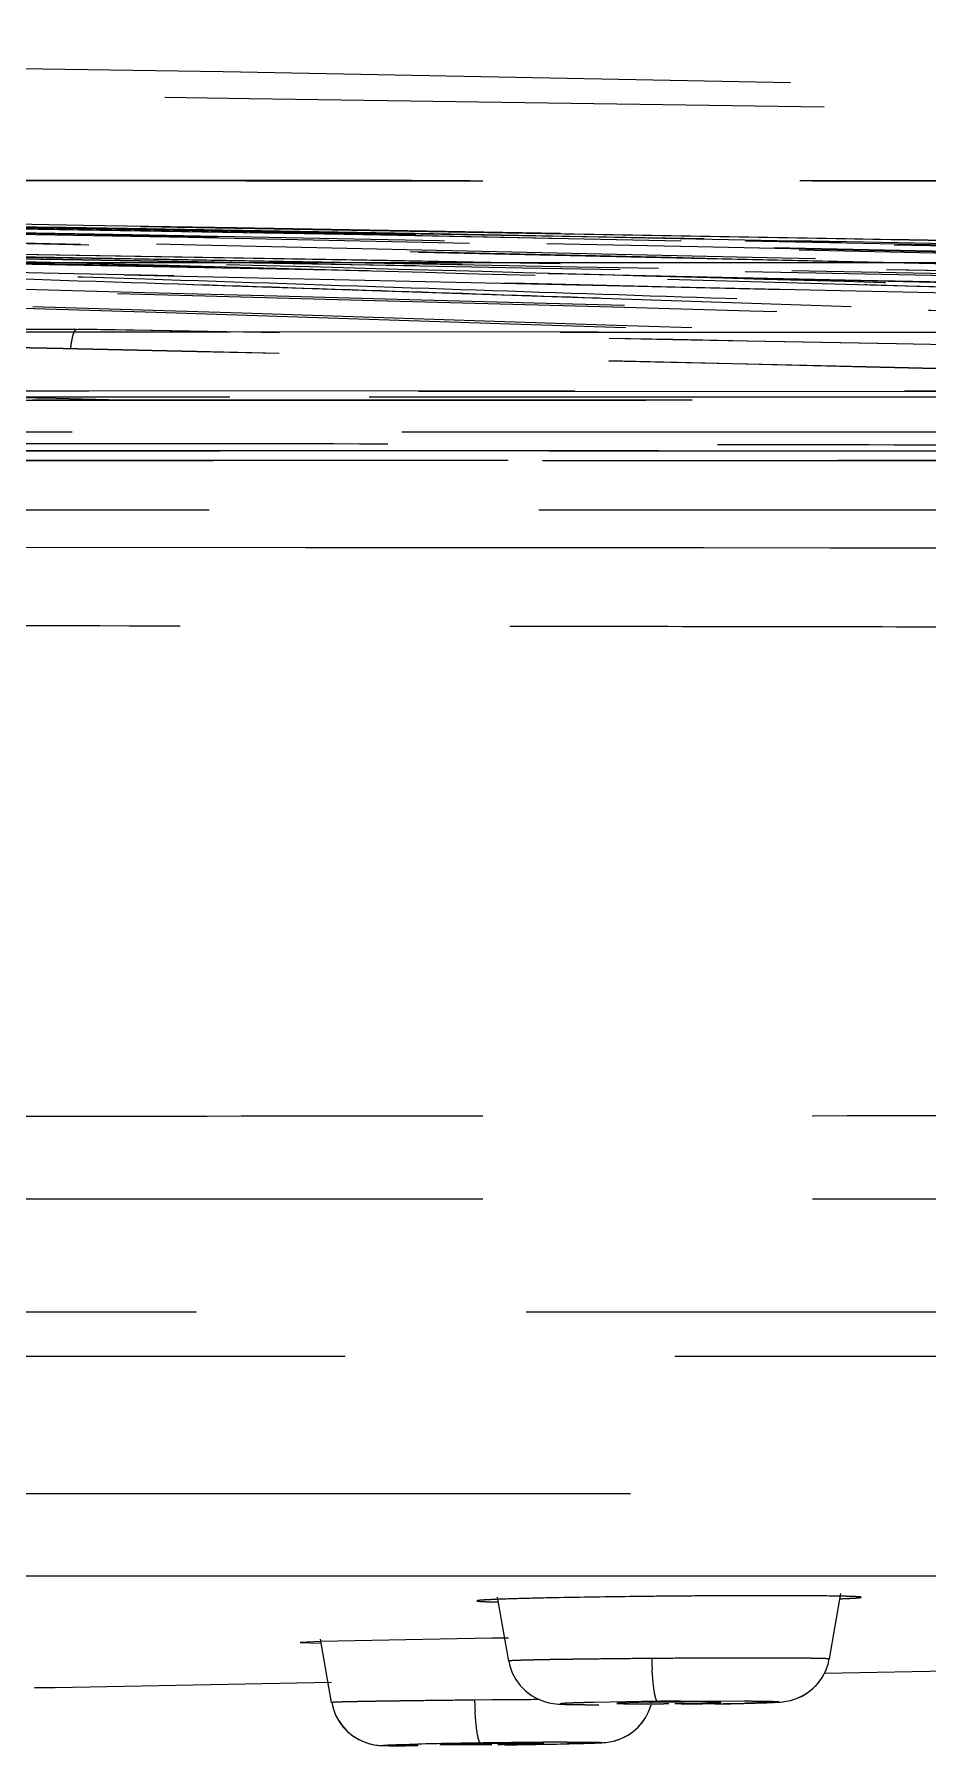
# Model space of a CAD drawing. Header units: millimetres. Extents: x 1236 to 1656, y -100 to 494.
# Drawn here: x 1503.37 to 1505.091, y 344.878 to 348.176 of the extents above; entities that cross this region are included whole.
import ezdxf

# ---------------------------------------------------------------- set-up
doc = ezdxf.new("R2010")
doc.units = ezdxf.units.MM
doc.header["$LTSCALE"] = 0.1
doc.linetypes.add('HIDDENX2', pattern=[19.05, 12.7, -6.35])
doc.layers.add('HIDDEN', color=8, linetype='HIDDENX2')

msp = doc.modelspace()

# ---------------------------------------------------------------- linework, layer by layer
at = {"layer": 'HIDDEN'}
for p, q in [((1503.4517, 347.6073), (1498.6765, 347.6073)), ((1506.3618, 347.601), (1500.2758, 347.6035)), ((1502.4783, 347.6027), (1508.1439, 347.6005)), ((1494.4903, 347.4772), (1512.0534, 347.4772)), ((1494.8571, 347.4772), (1512.0598, 347.4772)), ((1500.3004, 347.4898), (1506.4241, 347.4873)), ((1508.2216, 347.4868), (1502.5129, 347.489)), ((1512.2577, 347.4708), (1474.6207, 347.4708)), ((1476.6082, 347.4708), (1505.5604, 347.4708)), ((1494.5536, 347.4097), (1512.0649, 347.4097)), ((1511.9031, 347.3545), (1502.4445, 347.3544)), ((1506.4782, 347.3733), (1502.4454, 347.3734)), ((1502.457, 347.3734), (1508.268, 347.3734)), ((1502.4374, 347.2597), (1511.8036, 347.2597)), ((1503.893, 347.1866), (1502.6582, 347.1876)), ((1504.0269, 347.1865), (1503.893, 347.1866)), ((1504.235, 347.1863), (1504.0269, 347.1865)), ((1504.2897, 347.1862), (1504.235, 347.1863)), ((1504.4799, 347.1861), (1504.2897, 347.1862)), ((1504.5549, 347.186), (1504.4799, 347.1861)), ((1504.612, 347.186), (1504.5549, 347.186)), ((1504.6592, 347.186), (1504.612, 347.186)), ((1504.903, 347.1859), (1504.6592, 347.186)), ((1504.9551, 347.1858), (1504.903, 347.1859)), ((1505.3846, 347.1858), (1504.9551, 347.1858)), ((1493.4394, 345.932), (1507.6018, 345.932)), ((1507.4931, 345.7133), (1495.6742, 345.7133)), ((1474.1245, 345.6287), (1512.7541, 345.6287)), ((1508.3287, 345.3641), (1503.0116, 345.3633)), ((1503.3353, 345.2055), (1503.3764, 345.2055)), ((1503.3764, 345.2055), (1503.4118, 345.2055)), ((1503.4118, 345.2055), (1503.4529, 345.2055)), ((1503.4529, 345.2055), (1504.2237, 345.2056)), ((1504.2237, 345.2056), (1504.4983, 345.2056)), ((1504.4983, 345.2056), (1504.5931, 345.2057)), ((1504.5931, 345.2057), (1504.9152, 345.2057)), ((1504.9152, 345.2057), (1504.9637, 345.2057)), ((1504.9637, 345.2057), (1506.1094, 345.2059)), ((1504.9019, 345.0452), (1504.9241, 345.1711)), ((1504.2842, 345.0413), (1504.2625, 345.1641)), ((1503.9217, 345.0789), (1503.8823, 345.0767)), ((1503.8823, 345.0767), (1503.922, 345.0755)), ((1504.1848, 345.0843), (1503.9217, 345.0789)), ((1503.9432, 344.9614), (1503.9217, 345.0837)), ((1504.2515, 345.0852), (1504.1848, 345.0843)), ((1504.2838, 345.0856), (1504.2515, 345.0852)), ((1504.2842, 345.0413), (1504.2842, 345.0412)), ((1504.5927, 345.0464), (1504.5597, 345.0461)), ((1503.4106, 344.9905), (1503.9426, 345.0004)), ((1504.8926, 345.0179), (1505.5713, 345.0305)), ((1503.371, 344.9899), (1503.4106, 344.9905)), ((1503.4106, 344.9905), (1503.371, 344.9899)), ((1503.9433, 344.9614), (1503.9454, 344.9521)), ((1504.2516, 344.9662), (1504.2185, 344.9659)), ((1504.5711, 344.9636), (1504.4489, 344.9616)), ((1504.4945, 344.96), (1504.4927, 344.9597)), ((1504.5557, 344.9617), (1504.4945, 344.96)), ((1504.5927, 344.9621), (1504.5811, 344.962)), ((1504.6155, 344.964), (1504.7372, 344.9643)), ((1504.7382, 344.9597), (1504.6168, 344.9578)), ((1504.6297, 344.9596), (1504.6831, 344.9608)), ((1504.6831, 344.9608), (1504.6908, 344.9613)), ((1504.6908, 344.9613), (1504.6927, 344.9616)), ((1504.7565, 344.9601), (1504.7657, 344.9604)), ((1504.7599, 344.9602), (1504.7741, 344.9607)), ((1504.7694, 344.9605), (1504.7816, 344.9609)), ((1504.7778, 344.9608), (1504.7883, 344.9612)), ((1504.7853, 344.9611), (1504.794, 344.9615)), ((1504.7919, 344.9614), (1504.7991, 344.9617)), ((1504.7975, 344.9616), (1504.8035, 344.962)), ((1504.0488, 344.8782), (1504.0546, 344.8781)), ((1504.1534, 344.8804), (1504.1516, 344.8801)), ((1504.1516, 344.8801), (1504.2319, 344.8802)), ((1504.2143, 344.8819), (1504.1534, 344.8804)), ((1504.2516, 344.8824), (1504.2397, 344.8823)), ((1504.3516, 344.8827), (1504.2766, 344.8827)), ((1504.2889, 344.881), (1504.3421, 344.8822)), ((1504.3421, 344.8822), (1504.3498, 344.8825)), ((1504.3498, 344.8825), (1504.3516, 344.8827))]:
    msp.add_line(p, q, dxfattribs=at)
for points in [[(1512.4373, 347.896), (1509.6293, 347.9764), (1506.7316, 348.0459), (1503.734, 348.1034), (1500.66, 348.1472), (1497.543, 348.1759)], [(1504.9442, 347.6507), (1503.2108, 347.7084), (1501.543, 347.7591), (1499.9409, 347.802), (1498.4045, 347.8366), (1496.9337, 347.8624), (1495.5288, 347.8794)], [(1508.1449, 347.6005), (1505.8595, 347.6678), (1503.6695, 347.7293), (1501.5749, 347.7826), (1499.5757, 347.8258), (1497.6719, 347.8581), (1495.8636, 347.8788)], [(1510.4852, 347.602), (1507.8781, 347.6671), (1505.38, 347.7274), (1502.9906, 347.7803), (1500.7101, 347.8237), (1498.5385, 347.8563), (1496.4757, 347.8776)], [(1511.341, 347.605), (1508.6715, 347.673), (1506.1135, 347.7332), (1503.6668, 347.7843), (1501.3316, 347.8254), (1499.1079, 347.856), (1496.9955, 347.8763)], [(1511.6993, 347.6071), (1509.0586, 347.6782), (1506.5213, 347.7384), (1504.0875, 347.7878), (1501.7572, 347.8267), (1499.5305, 347.8556), (1497.4073, 347.8751)], [(1511.8168, 347.6078), (1509.2942, 347.6771), (1506.8307, 347.7362), (1504.4263, 347.7853), (1502.0812, 347.8245), (1499.7953, 347.8542), (1497.5687, 347.8746)], [(1511.9974, 347.6088), (1509.6337, 347.6756), (1507.273, 347.7334), (1504.9153, 347.782), (1502.5606, 347.8216), (1500.209, 347.8521), (1497.8604, 347.8736)], [(1512.0018, 347.6089), (1509.6432, 347.6756), (1507.2871, 347.7332), (1504.9334, 347.7819), (1502.5824, 347.8214), (1500.2339, 347.852), (1497.888, 347.8735)], [(1512.0104, 347.6089), (1509.7675, 347.6726), (1507.4805, 347.7292), (1505.1497, 347.778), (1502.7749, 347.8187), (1500.3563, 347.8507), (1497.8939, 347.8735)], [(1504.2843, 345.0413), (1504.2864, 345.0318), (1504.2911, 345.0186), (1504.2978, 345.0058), (1504.3064, 344.994), (1504.3166, 344.9836), (1504.3279, 344.975), (1504.3398, 344.9683), (1504.3512, 344.9637), (1504.3614, 344.9608), (1504.3699, 344.9593), (1504.3755, 344.9586), (1504.38, 344.9583), (1504.384, 344.958), (1504.3881, 344.9579), (1504.3927, 344.9577), (1504.3979, 344.9576), (1504.4038, 344.9574), (1504.4104, 344.9573), (1504.4178, 344.9572), (1504.426, 344.9571)], [(1504.8025, 344.9619), (1504.8068, 344.9622), (1504.8117, 344.9627), (1504.8185, 344.9636), (1504.8272, 344.9654), (1504.8389, 344.9691), (1504.852, 344.9752), (1504.8649, 344.9838), (1504.8769, 344.9948), (1504.8868, 345.0076), (1504.8944, 345.0213), (1504.8994, 345.0349), (1504.9018, 345.0452)], [(1504.8035, 344.962), (1504.8078, 344.9623), (1504.8127, 344.9628), (1504.8188, 344.9636), (1504.8278, 344.9655), (1504.8384, 344.9689), (1504.8493, 344.9738), (1504.8604, 344.9804), (1504.8708, 344.9887), (1504.8803, 344.9987), (1504.8884, 345.0101), (1504.8925, 345.0179)], [(1503.9433, 344.9614), (1503.9459, 344.9504), (1503.9508, 344.9372), (1503.9575, 344.925), (1503.9656, 344.914), (1503.9747, 344.9045), (1503.9847, 344.8966), (1503.9953, 344.8902), (1504.0058, 344.8854), (1504.0162, 344.882), (1504.0253, 344.88), (1504.032, 344.8791), (1504.037, 344.8787), (1504.0405, 344.8785), (1504.0434, 344.8784), (1504.0467, 344.8783)], [(1503.9454, 344.9521), (1503.95, 344.9391), (1503.9562, 344.927), (1503.9638, 344.9161), (1503.9726, 344.9065), (1503.9821, 344.8985), (1503.9922, 344.8918), (1504.0025, 344.8867), (1504.0128, 344.883), (1504.0221, 344.8806), (1504.0294, 344.8794), (1504.0351, 344.8788), (1504.0389, 344.8786), (1504.042, 344.8784), (1504.0453, 344.8783), (1504.0503, 344.8782)], [(1504.4861, 344.887), (1504.4951, 344.8896), (1504.5047, 344.8936), (1504.5142, 344.8986), (1504.5234, 344.9049), (1504.5323, 344.9126), (1504.5404, 344.9217), (1504.5477, 344.9321), (1504.5538, 344.9436), (1504.5584, 344.9562)], [(1504.4864, 344.8871), (1504.4957, 344.8898), (1504.5055, 344.8939), (1504.515, 344.8991), (1504.5242, 344.9056), (1504.533, 344.9134), (1504.5411, 344.9226), (1504.5483, 344.933), (1504.5542, 344.9446), (1504.5586, 344.9571)], [(1504.6821, 344.9586), (1504.6974, 344.9589), (1504.7118, 344.9591), (1504.7253, 344.9594), (1504.7378, 344.9597), (1504.7494, 344.96), (1504.7599, 344.9602)], [(1504.0546, 344.8781), (1504.0594, 344.8781), (1504.065, 344.878), (1504.0712, 344.878), (1504.0781, 344.878), (1504.0857, 344.878)], [(1504.3344, 344.8805), (1504.3492, 344.8808), (1504.3633, 344.8811), (1504.3765, 344.8813), (1504.3889, 344.8816), (1504.4004, 344.8818), (1504.4109, 344.8821), (1504.4206, 344.8823)], [(1504.4206, 344.8823), (1504.4292, 344.8826), (1504.4369, 344.8828), (1504.4438, 344.883)], [(1504.4438, 344.883), (1504.4497, 344.8832), (1504.4549, 344.8834), (1504.4593, 344.8836), (1504.4634, 344.8838), (1504.4671, 344.8841), (1504.4715, 344.8845), (1504.4781, 344.8854), (1504.4864, 344.8871)]]:
    msp.add_lwpolyline(points, dxfattribs=at)
for centre, radius, start, end in [((1493.3698, -269.7382), 617.5703, 88.2712144, 89.5829198), ((1493.3854, -268.4518), 616.2838, 88.2696343, 89.5819234), ((1486.1866, -446.4955), 794.2528, 88.5888431, 88.8865301), ((1486.0427, -452.3401), 800.0986, 88.5888504, 88.8843634), ((1493.3247, -269.4341), 617.1245, 88.8465343, 89.0597381), ((1493.3313, -269.1329), 616.8233, 88.8465843, 89.0596112), ((1493.0247, -115.3568), 462.9471, 88.698692, 88.94804), ((1504.8141, 321.0328), 24.1344, 90.52555, 90.67857), ((1505.36, 345.0696), 0.8007, 181.6822, 183.2654), ((1505.012, 344.9917), 0.7939, 181.8631, 183.466), ((1504.5857, 308.0786), 36.8891, 90.37594, 90.51887), ((1504.6496, 338.808), 6.1543, 90.63773, 90.87446), ((1504.7261, 330.9015), 14.0629, 90.45076, 90.63166), ((1504.5313, 351.4922), 6.5333, 270.35956, 270.53835), ((1504.6538, 338.4643), 6.4981, 90.32411, 90.53882), ((1504.5358, 351.114), 6.1551, 270.63772, 270.87443), ((1504.4157, 330.9064), 13.9781, 90.76, 91.25583), ((1504.3687, 335.7767), 9.1065, 90.81159, 90.97129), ((1504.5236, 324.0421), 20.8432, 90.68438, 90.80633), ((1504.1259, 354.5756), 9.696, 270.62656, 270.7428), ((1504.3765, 335.2572), 9.626, 90.59461, 90.74321), ((1504.1345, 353.9866), 9.1069, 270.81158, 270.97129), ((1504.4827, 327.4221), 17.463, 90.28298, 90.68264), ((1504.0917, 358.8193), 13.9408, 270.75939, 271.25797)]:
    msp.add_arc(centre, radius, start, end, dxfattribs=at)
for points, knots in [([(1475.0491, 347.8948), (1478.1135, 347.9716), (1484.2434, 348.0868), (1493.4397, 348.1443), (1502.6359, 348.0868), (1508.7658, 347.9716), (1511.8302, 347.8948)], [0, 0, 0, 0, 0.25, 0.5, 0.75, 1, 1, 1, 1]), ([(1493.4391, 347.8922), (1493.8427, 347.8922), (1494.6493, 347.8924), (1495.8581, 347.8931), (1497.0639, 347.8938), (1498.2654, 347.8943), (1499.4608, 347.8944), (1501.0357, 347.8942), (1502.5928, 347.894), (1504.1228, 347.8937), (1505.2273, 347.8936), (1506.2873, 347.8935), (1507.2854, 347.8933), (1508.1996, 347.8931), (1509.0118, 347.8932), (1509.7094, 347.8933), (1510.2861, 347.8934), (1510.6899, 347.8936), (1510.9551, 347.8938), (1511.1581, 347.8939), (1511.3656, 347.8941), (1511.5703, 347.8944), (1511.7092, 347.8946), (1511.8019, 347.8948), (1511.8806, 347.8949), (1511.9706, 347.8951), (1512.0689, 347.8953), (1512.1547, 347.8954), (1512.228, 347.8956), (1512.29, 347.8957), (1512.3345, 347.8958), (1512.3646, 347.8959), (1512.383, 347.896), (1512.3986, 347.896), (1512.4116, 347.896), (1512.4207, 347.896), (1512.4267, 347.896), (1512.4302, 347.896), (1512.433, 347.896), (1512.4351, 347.896), (1512.4365, 347.896), (1512.4373, 347.896), (1512.4376, 347.896), (1512.4377, 347.896)], [0, 0, 0, 0, 0.063732, 0.127369, 0.190866, 0.254139, 0.317094, 0.379625, 0.502835, 0.562966, 0.621227, 0.677238, 0.730352, 0.778832, 0.821598, 0.85859, 0.888999, 0.912651, 0.922367, 0.930873, 0.9447, 0.955137, 0.963199, 0.966622, 0.969786, 0.975624, 0.980838, 0.985306, 0.989164, 0.992421, 0.995086, 0.996199, 0.997167, 0.997992, 0.998674, 0.999215, 0.999432, 0.999615, 0.999763, 0.999877, 0.999956, 0.999982, 1, 1, 1, 1]), ([(1511.8302, 347.8948), (1511.782, 347.8947), (1511.673, 347.8946), (1511.4994, 347.8943), (1511.2904, 347.894), (1511.0545, 347.8939), (1510.7761, 347.8937), (1510.4434, 347.8935), (1510.0335, 347.8933), (1509.5353, 347.8932), (1508.9554, 347.8932), (1508.3061, 347.8932), (1507.5972, 347.8932), (1506.8634, 347.8933), (1506.1113, 347.8935), (1505.3839, 347.8936), (1504.6656, 347.8937), (1503.9231, 347.8938), (1503.13, 347.8939), (1502.3316, 347.894), (1501.568, 347.8941), (1500.8876, 347.8942), (1500.2497, 347.8943), (1499.6504, 347.8944), (1499.0449, 347.8945), (1498.4567, 347.8945), (1497.8905, 347.8945), (1497.3821, 347.8944), (1496.9082, 347.8943), (1496.4831, 347.8942), (1496.0713, 347.8941), (1495.6791, 347.8939), (1495.2925, 347.8938), (1494.9176, 347.8936), (1494.5485, 347.8934), (1494.182, 347.8932), (1493.8123, 347.893), (1493.5637, 347.893), (1493.4393, 347.893)], [0, 0, 0, 0, 0.007865, 0.01778, 0.028328, 0.041955, 0.056264, 0.073729, 0.096226, 0.123137, 0.154999, 0.190818, 0.229056, 0.270639, 0.310512, 0.35174, 0.389304, 0.427678, 0.472863, 0.518671, 0.557925, 0.597414, 0.62966, 0.661992, 0.695165, 0.728437, 0.757945, 0.787531, 0.811366, 0.835242, 0.856876, 0.878536, 0.899228, 0.919939, 0.939685, 0.959446, 0.979719, 1, 1, 1, 1]), ([(1506.3618, 347.601), (1506.2864, 347.6041), (1506.1214, 347.6003), (1505.8518, 347.6017), (1505.5362, 347.6116), (1505.188, 347.6419), (1504.822, 347.6544), (1504.4387, 347.6679), (1504.0177, 347.6821), (1503.5358, 347.6979), (1502.9868, 347.7154), (1502.3686, 347.7343), (1501.6737, 347.7556), (1500.8964, 347.7774), (1500.0296, 347.8002), (1499.0656, 347.8231), (1497.994, 347.8452), (1496.8029, 347.8653), (1495.9677, 347.8753), (1495.5284, 347.8794)], [0, 0, 0, 0, 0.020886, 0.045648, 0.074644, 0.108252, 0.142373, 0.175979, 0.214437, 0.258965, 0.309439, 0.366477, 0.430193, 0.501884, 0.581704, 0.670234, 0.76879, 0.878402, 1, 1, 1, 1]), ([(1506.6273, 347.6009), (1506.5508, 347.604), (1506.385, 347.6102), (1506.116, 347.6198), (1505.8061, 347.6305), (1505.4511, 347.6424), (1505.0501, 347.6553), (1504.6043, 347.6698), (1504.1107, 347.6864), (1503.5511, 347.7051), (1502.9154, 347.7245), (1502.1909, 347.7469), (1501.3807, 347.77), (1500.476, 347.7944), (1499.4719, 347.819), (1498.3578, 347.8428), (1497.1221, 347.8641), (1496.2566, 347.8746), (1495.802, 347.8789)], [0, 0, 0, 0, 0.021231, 0.045963, 0.074553, 0.107144, 0.144367, 0.185681, 0.23072, 0.281188, 0.340774, 0.406927, 0.481984, 0.565314, 0.657643, 0.760226, 0.874042, 1, 1, 1, 1]), ([(1508.1439, 347.6005), (1507.8699, 347.6086), (1507.2592, 347.6268), (1506.28, 347.6555), (1505.1624, 347.6878), (1503.9282, 347.7222), (1502.5655, 347.7584), (1501.0744, 347.7949), (1499.4528, 347.8296), (1497.7012, 347.8595), (1496.4903, 347.8735), (1495.8634, 347.8788)], [0, 0, 0, 0, 0.066936, 0.149212, 0.239255, 0.339989, 0.450754, 0.572156, 0.704266, 0.846881, 1, 1, 1, 1]), ([(1496.1221, 347.8784), (1496.7408, 347.873), (1497.9367, 347.859), (1499.6685, 347.8293), (1501.2755, 347.7949), (1502.7577, 347.7586), (1504.1166, 347.7226), (1505.3514, 347.6883), (1506.4742, 347.656), (1507.4646, 347.6272), (1508.0853, 347.6088), (1508.3656, 347.6005)], [0, 0, 0, 0, 0.151541, 0.292973, 0.424288, 0.545286, 0.656171, 0.757283, 0.847871, 0.931329, 1, 1, 1, 1]), ([(1496.4755, 347.8776), (1497.0375, 347.8732), (1498.1616, 347.8623), (1499.8001, 347.8402), (1501.3911, 347.8134), (1502.8869, 347.784), (1504.3348, 347.7524), (1505.6878, 347.7209), (1506.993, 347.6892), (1508.2041, 347.6591), (1509.3679, 347.63), (1510.1126, 347.6114), (1510.4848, 347.6021)], [0, 0, 0, 0, 0.120335, 0.240664, 0.350842, 0.461011, 0.560979, 0.660907, 0.750759, 0.840507, 0.920287, 1, 1, 1, 1]), ([(1510.5885, 347.6023), (1510.2164, 347.6116), (1509.472, 347.6303), (1508.3106, 347.6595), (1507.1038, 347.6897), (1505.8067, 347.7213), (1504.4638, 347.7527), (1503.0298, 347.784), (1501.5497, 347.8132), (1499.9784, 347.8397), (1498.3615, 347.8618), (1497.2531, 347.8727), (1496.6989, 347.877)], [0, 0, 0, 0, 0.08037, 0.160806, 0.250878, 0.341052, 0.440986, 0.540952, 0.650799, 0.760646, 0.880321, 1, 1, 1, 1]), ([(1511.3409, 347.605), (1509.9069, 347.6426), (1506.8793, 347.7205), (1502.0976, 347.8211), (1498.7494, 347.8634), (1496.9954, 347.8763)], [0, 0, 0, 0, 0.299917, 0.633249, 1, 1, 1, 1]), ([(1497.1766, 347.8758), (1498.9096, 347.8628), (1502.2208, 347.8207), (1506.9549, 347.7208), (1509.9559, 347.6429), (1511.3791, 347.6052)], [0, 0, 0, 0, 0.366003, 0.699335, 1, 1, 1, 1]), ([(1497.4073, 347.8751), (1499.1099, 347.8628), (1502.4008, 347.8239), (1507.1648, 347.7292), (1510.2259, 347.649), (1511.6993, 347.6071)], [0, 0, 0, 0, 0.357344, 0.690675, 1, 1, 1, 1]), ([(1511.723, 347.6073), (1510.2589, 347.6492), (1507.2191, 347.7292), (1502.4917, 347.8235), (1499.2282, 347.8623), (1497.5408, 347.8747)], [0, 0, 0, 0, 0.309778, 0.643109, 1, 1, 1, 1]), ([(1511.8167, 347.6079), (1510.326, 347.6513), (1507.2522, 347.7322), (1502.5028, 347.8249), (1499.244, 347.8625), (1497.5686, 347.8746)], [0, 0, 0, 0, 0.313961, 0.647293, 1, 1, 1, 1]), ([(1497.6767, 347.8742), (1499.3394, 347.8621), (1502.5755, 347.8245), (1507.2949, 347.7321), (1510.3515, 347.6514), (1511.835, 347.6079)], [0, 0, 0, 0, 0.352257, 0.685588, 1, 1, 1, 1]), ([(1497.8604, 347.8736), (1499.4272, 347.8623), (1502.5649, 347.8275), (1507.2774, 347.7393), (1510.4228, 347.6563), (1511.9974, 347.6088)], [0, 0, 0, 0, 0.332426, 0.665759, 1, 1, 1, 1]), ([(1512.002, 347.6089), (1510.4305, 347.6563), (1507.2909, 347.7392), (1502.586, 347.8274), (1499.4528, 347.8621), (1497.888, 347.8735)], [0, 0, 0, 0, 0.334113, 0.667441, 1, 1, 1, 1]), ([(1506.4134, 347.543), (1505.1653, 347.589), (1502.7136, 347.6709), (1499.1027, 347.7721), (1496.7396, 347.8096), (1495.5804, 347.8214)], [0, 0, 0, 0, 0.345747, 0.679093, 1, 1, 1, 1]), ([(1495.7496, 347.821), (1496.909, 347.8089), (1499.2714, 347.7711), (1502.8796, 347.6698), (1505.3284, 347.5885), (1506.5746, 347.5429)], [0, 0, 0, 0, 0.321217, 0.65454, 1, 1, 1, 1]), ([(1495.9125, 347.8209), (1497.2288, 347.8082), (1499.9099, 347.7696), (1504.0031, 347.6658), (1506.78, 347.5866), (1508.1925, 347.5426)], [0, 0, 0, 0, 0.321507, 0.654857, 1, 1, 1, 1]), ([(1508.3155, 347.5426), (1506.9082, 347.5863), (1504.1408, 347.665), (1500.0599, 347.7686), (1497.386, 347.8075), (1496.0725, 347.8204)], [0, 0, 0, 0, 0.344905, 0.678229, 1, 1, 1, 1]), ([(1510.5263, 347.5443), (1508.9175, 347.5867), (1505.7522, 347.6635), (1501.0829, 347.7674), (1498.022, 347.8066), (1496.5178, 347.8199)], [0, 0, 0, 0, 0.344576, 0.677922, 1, 1, 1, 1]), ([(1496.656, 347.8193), (1498.1481, 347.8059), (1501.1836, 347.7667), (1505.813, 347.6632), (1508.9505, 347.5867), (1510.5449, 347.5446)], [0, 0, 0, 0, 0.32224, 0.655564, 1, 1, 1, 1]), ([(1497.0296, 347.8187), (1498.5663, 347.8065), (1501.697, 347.7691), (1506.4784, 347.6714), (1509.7231, 347.592), (1511.374, 347.5474)], [0, 0, 0, 0, 0.321331, 0.654667, 1, 1, 1, 1]), ([(1511.3431, 347.5476), (1509.7091, 347.5922), (1506.4973, 347.6715), (1501.7636, 347.7685), (1498.6636, 347.8059), (1497.1417, 347.8182)], [0, 0, 0, 0, 0.345234, 0.678561, 1, 1, 1, 1]), ([(1511.7226, 347.5492), (1510.1351, 347.5944), (1506.9599, 347.6786), (1502.1967, 347.7662), (1499.0211, 347.8057), (1497.4334, 347.8172)], [0, 0, 0, 0, 0.333376, 0.666709, 1, 1, 1, 1]), ([(1497.5145, 347.8165), (1499.0907, 347.8036), (1502.2429, 347.7664), (1506.9704, 347.6772), (1510.1215, 347.5954), (1511.6968, 347.5489)], [0, 0, 0, 0, 0.333361, 0.666693, 1, 1, 1, 1]), ([(1497.5886, 347.8169), (1499.1718, 347.8046), (1502.3382, 347.7684), (1507.0875, 347.6794), (1510.2534, 347.597), (1511.8363, 347.55)], [0, 0, 0, 0, 0.333299, 0.666632, 1, 1, 1, 1]), ([(1511.8123, 347.55), (1510.2399, 347.5961), (1507.0947, 347.6796), (1502.3759, 347.7674), (1499.2296, 347.8049), (1497.6563, 347.8164)], [0, 0, 0, 0, 0.33331, 0.666643, 1, 1, 1, 1]), ([(1512.6555, 347.738), (1512.6554, 347.738), (1512.6551, 347.738), (1512.6543, 347.738), (1512.6529, 347.7381), (1512.6508, 347.7381), (1512.648, 347.7381), (1512.6445, 347.7381), (1512.6385, 347.7381), (1512.6294, 347.738), (1512.6164, 347.738), (1512.6008, 347.738), (1512.5824, 347.7379), (1512.5523, 347.7379), (1512.5078, 347.7378), (1512.4459, 347.7376), (1512.3726, 347.7374), (1512.2869, 347.7373), (1512.1886, 347.7371), (1512.0986, 347.7369), (1512.0199, 347.7368), (1511.927, 347.7366), (1511.7875, 347.7364), (1511.5812, 347.7361), (1511.3716, 347.7359), (1511.1662, 347.7357), (1510.8966, 347.7356), (1510.4847, 347.7354), (1509.8958, 347.7352), (1509.1823, 347.7351), (1508.3518, 347.7351), (1507.4177, 347.7352), (1506.4002, 347.7354), (1505.3225, 347.7355), (1504.2025, 347.7357), (1502.6558, 347.7359), (1501.0845, 347.7362), (1499.4975, 347.7364), (1498.2948, 347.7363), (1497.0864, 347.7358), (1495.8734, 347.7351), (1494.6572, 347.7344), (1493.8454, 347.7342), (1493.4392, 347.7342)], [0, 0, 0, 0, 0.000018, 0.000044, 0.000122, 0.000234, 0.00038, 0.000561, 0.000776, 0.001311, 0.001985, 0.002801, 0.003758, 0.004858, 0.007491, 0.01071, 0.014522, 0.018937, 0.024088, 0.029858, 0.032987, 0.036376, 0.044374, 0.054763, 0.068576, 0.077093, 0.086843, 0.110664, 0.141389, 0.178788, 0.222043, 0.271058, 0.324611, 0.3809, 0.439303, 0.499452, 0.622372, 0.684611, 0.747218, 0.810128, 0.873273, 0.936586, 1, 1, 1, 1]), ([(1493.4395, 347.7352), (1493.8474, 347.7352), (1494.6623, 347.7354), (1495.8824, 347.7359), (1497.0978, 347.7364), (1498.307, 347.7367), (1499.5099, 347.7366), (1501.1, 347.7364), (1503.0528, 347.7361), (1504.9696, 347.7358), (1506.4407, 347.7356), (1507.4612, 347.7354), (1508.2623, 347.7353), (1508.8535, 347.7353), (1509.2564, 347.7353), (1509.6294, 347.7354), (1509.9704, 347.7354), (1510.2781, 347.7355), (1510.6231, 347.7356), (1510.9805, 347.7358), (1511.3329, 347.736), (1511.5988, 347.7363), (1511.7998, 347.7366), (1511.9557, 347.7368), (1512.0835, 347.7371), (1512.1937, 347.7373), (1512.3152, 347.7376), (1512.4379, 347.7378), (1512.5504, 347.738), (1512.618, 347.7381), (1512.6481, 347.7382), (1512.6556, 347.7382)], [0, 0, 0, 0, 0.063689, 0.12722, 0.190484, 0.253422, 0.316005, 0.378287, 0.501663, 0.620872, 0.677539, 0.731322, 0.780187, 0.802618, 0.82362, 0.843074, 0.860853, 0.87686, 0.891117, 0.91471, 0.932661, 0.94612, 0.956222, 0.964048, 0.970467, 0.976161, 0.981256, 0.989445, 0.995302, 0.998822, 1, 1, 1, 1]), ([(1503.4406, 347.5703), (1503.4412, 347.5755), (1503.4422, 347.5829), (1503.4441, 347.5919), (1503.4454, 347.5972), (1503.4469, 347.6015), (1503.4485, 347.6049), (1503.4503, 347.6073), (1503.4517, 347.6073)], [0, 0, 0, 0, 0.397963, 0.562548, 0.701616, 0.814151, 0.900163, 1, 1, 1, 1]), ([(1498.9715, 347.386), (1499.2498, 347.3861), (1499.6668, 347.3861), (1500.2222, 347.3853), (1500.7748, 347.3842), (1501.3256, 347.3833), (1501.8744, 347.3841), (1502.4183, 347.3856), (1503.0928, 347.3879), (1503.8942, 347.3874), (1504.6829, 347.3855), (1505.2042, 347.3847), (1505.4622, 347.3845)], [0, 0, 0, 0, 0.128622, 0.192739, 0.256702, 0.384029, 0.447329, 0.510347, 0.635438, 0.759056, 0.88076, 1, 1, 1, 1]), ([(1502.4445, 347.3544), (1503.1843, 347.3544), (1504.5248, 347.3543), (1506.3502, 347.3544), (1507.8256, 347.3545), (1509.0136, 347.3544), (1509.9593, 347.3544), (1510.6911, 347.3544), (1511.2292, 347.3542), (1511.611, 347.3545), (1511.8169, 347.3551), (1511.9032, 347.3549)], [0, 0, 0, 0, 0.234635, 0.425168, 0.578946, 0.702579, 0.801963, 0.878897, 0.934701, 0.97261, 1, 1, 1, 1]), ([(1498.5714, 347.0348), (1499.196, 347.0359), (1500.4385, 347.0368), (1501.9862, 347.0368), (1503.2106, 347.0365), (1503.9656, 347.0361), (1504.562, 347.0351), (1505.0018, 347.0343), (1505.4354, 347.0341), (1505.7224, 347.0344), (1505.8648, 347.0347)], [0, 0, 0, 0, 0.256904, 0.511089, 0.636606, 0.76055, 0.821626, 0.881952, 0.941438, 1, 1, 1, 1]), ([(1493.4392, 346.091), (1494.1797, 346.0913), (1495.6579, 346.0916), (1497.8688, 346.0909), (1500.0625, 346.0913), (1501.8744, 346.0911), (1503.3035, 346.0913), (1504.3512, 346.0917), (1505.3739, 346.0925), (1506.207, 346.0929), (1506.8541, 346.0925), (1507.4668, 346.0917), (1508.1908, 346.0906), (1509.0022, 346.0907), (1509.5171, 346.0912), (1509.7604, 346.0913)], [0, 0, 0, 0, 0.136111, 0.271708, 0.406381, 0.539336, 0.604747, 0.669067, 0.731911, 0.792739, 0.82219, 0.850865, 0.905361, 0.95527, 1, 1, 1, 1]), ([(1504.5282, 345.1655), (1504.476, 345.1649), (1504.4031, 345.1638), (1504.3144, 345.1618), (1504.278, 345.1607), (1504.2623, 345.1601)], [0, 0, 0, 0, 0.588602, 0.822908, 1, 1, 1, 1]), ([(1504.9233, 345.1662), (1504.9039, 345.1666), (1504.8584, 345.167), (1504.7818, 345.1672), (1504.6909, 345.1669), (1504.6263, 345.1665), (1504.5927, 345.1662)], [0, 0, 0, 0, 0.175702, 0.413328, 0.695148, 1, 1, 1, 1]), ([(1504.9634, 345.1641), (1504.9634, 345.1642), (1504.9632, 345.1644), (1504.9627, 345.1645), (1504.9619, 345.1646), (1504.9608, 345.1648), (1504.9593, 345.1649), (1504.9568, 345.1651), (1504.9528, 345.1653), (1504.9471, 345.1656), (1504.9402, 345.1658), (1504.9321, 345.166), (1504.9264, 345.1662), (1504.9233, 345.1662)], [0, 0, 0, 0, 0.005576, 0.018048, 0.038165, 0.06607, 0.101813, 0.145414, 0.256028, 0.39739, 0.568908, 0.76998, 1, 1, 1, 1]), ([(1504.2623, 345.1601), (1504.2593, 345.1599), (1504.2536, 345.1597), (1504.2456, 345.1593), (1504.2389, 345.159), (1504.2333, 345.1586), (1504.229, 345.1583), (1504.2262, 345.1579), (1504.2246, 345.1577), (1504.2238, 345.1575), (1504.2234, 345.1574), (1504.2231, 345.1572), (1504.2232, 345.1572)], [0, 0, 0, 0, 0.231334, 0.433303, 0.605312, 0.746773, 0.857108, 0.935802, 0.963253, 0.982845, 0.994759, 1, 1, 1, 1]), ([(1504.2232, 345.1572), (1504.2232, 345.1571), (1504.2235, 345.157), (1504.2239, 345.1568), (1504.2248, 345.1567), (1504.2259, 345.1565), (1504.2273, 345.1564), (1504.2298, 345.1562), (1504.2337, 345.1559), (1504.2394, 345.1557), (1504.2462, 345.1554), (1504.2541, 345.1552), (1504.2598, 345.1551), (1504.2629, 345.155)], [0, 0, 0, 0, 0.006213, 0.019328, 0.039975, 0.068282, 0.104291, 0.148017, 0.258625, 0.399775, 0.570828, 0.771125, 1, 1, 1, 1]), ([(1504.9236, 345.1613), (1504.9267, 345.1614), (1504.9324, 345.1617), (1504.9405, 345.162), (1504.9473, 345.1624), (1504.9529, 345.1627), (1504.9569, 345.163), (1504.9594, 345.1633), (1504.9608, 345.1635), (1504.9619, 345.1636), (1504.9627, 345.1638), (1504.9632, 345.1639), (1504.9634, 345.1641), (1504.9634, 345.1641)], [0, 0, 0, 0, 0.230123, 0.431313, 0.602916, 0.744282, 0.854773, 0.898282, 0.933958, 0.961823, 0.981925, 0.994402, 1, 1, 1, 1]), ([(1504.5597, 345.0461), (1504.5413, 345.046), (1504.5054, 345.0457), (1504.4613, 345.0452), (1504.4279, 345.0448), (1504.4048, 345.0445), (1504.3833, 345.0442), (1504.3636, 345.0439), (1504.3458, 345.0435), (1504.3301, 345.0432), (1504.3165, 345.0429), (1504.3067, 345.0426), (1504.2999, 345.0424), (1504.2958, 345.0422), (1504.2923, 345.042), (1504.2895, 345.0419), (1504.2873, 345.0417), (1504.2858, 345.0416), (1504.285, 345.0415), (1504.2845, 345.0414), (1504.2843, 345.0414), (1504.2842, 345.0413), (1504.2842, 345.0413)], [0, 0, 0, 0, 0.200363, 0.390788, 0.479862, 0.563812, 0.642005, 0.713808, 0.778602, 0.835883, 0.885215, 0.92616, 0.943352, 0.958294, 0.970969, 0.981364, 0.989464, 0.99526, 0.997291, 0.998747, 0.999632, 1, 1, 1, 1]), ([(1504.9019, 345.0452), (1504.9019, 345.0453), (1504.9017, 345.0453), (1504.9014, 345.0454), (1504.9009, 345.0455), (1504.8999, 345.0456), (1504.8982, 345.0457), (1504.8956, 345.0458), (1504.8923, 345.0459), (1504.8882, 345.0461), (1504.8835, 345.0462), (1504.878, 345.0463), (1504.8719, 345.0464), (1504.8623, 345.0465), (1504.8488, 345.0466), (1504.8308, 345.0468), (1504.8105, 345.0469), (1504.7881, 345.0469), (1504.7638, 345.0469), (1504.7379, 345.0469), (1504.7007, 345.0469), (1504.6521, 345.0467), (1504.6127, 345.0465), (1504.5927, 345.0464)], [0, 0, 0, 0, 0.000399, 0.00135, 0.002895, 0.00504, 0.01112, 0.019572, 0.030371, 0.043488, 0.058896, 0.076567, 0.096474, 0.118576, 0.169097, 0.227567, 0.293418, 0.366071, 0.444833, 0.528947, 0.617657, 0.805468, 1, 1, 1, 1]), ([(1504.5711, 344.9635), (1504.5705, 344.9636), (1504.5696, 344.9645), (1504.5688, 344.966), (1504.5677, 344.9687), (1504.5664, 344.9733), (1504.5643, 344.9839), (1504.5622, 345.0011), (1504.5611, 345.0158), (1504.5606, 345.024)], [0, 0, 0, 0, 0.02943, 0.053031, 0.083841, 0.169096, 0.285948, 0.604285, 1, 1, 1, 1]), ([(1504.2185, 344.9659), (1504.2, 344.9657), (1504.1641, 344.9654), (1504.12, 344.9649), (1504.0867, 344.9644), (1504.0637, 344.9641), (1504.0423, 344.9638), (1504.0226, 344.9635), (1504.0049, 344.9632), (1503.9893, 344.9629), (1503.9758, 344.9626), (1503.966, 344.9624), (1503.9594, 344.9622), (1503.9552, 344.9621), (1503.9517, 344.9619), (1503.9488, 344.9618), (1503.9468, 344.9617), (1503.9455, 344.9616), (1503.9448, 344.9616), (1503.9442, 344.9615), (1503.9437, 344.9615), (1503.9435, 344.9614), (1503.9433, 344.9614), (1503.9433, 344.9614)], [0, 0, 0, 0, 0.201704, 0.39161, 0.480414, 0.564246, 0.642383, 0.714099, 0.778677, 0.835582, 0.884513, 0.925186, 0.942336, 0.957315, 0.97009, 0.980633, 0.988917, 0.992204, 0.994917, 0.997053, 0.99861, 0.999588, 1, 1, 1, 1]), ([(1504.2303, 344.8833), (1504.2297, 344.8833), (1504.2288, 344.8842), (1504.228, 344.8856), (1504.2268, 344.8883), (1504.2255, 344.8929), (1504.2233, 344.9035), (1504.2212, 344.9207), (1504.22, 344.9355), (1504.2195, 344.9437)], [0, 0, 0, 0, 0.029099, 0.052432, 0.082983, 0.167844, 0.284529, 0.60325, 1, 1, 1, 1]), ([(1504.4489, 344.9616), (1504.4438, 344.9615), (1504.4344, 344.9612), (1504.421, 344.9608), (1504.4096, 344.9605), (1504.4014, 344.9601), (1504.3958, 344.9599), (1504.3924, 344.9597), (1504.3895, 344.9595), (1504.3875, 344.9593), (1504.3862, 344.9592), (1504.3854, 344.9591), (1504.3848, 344.959), (1504.3843, 344.959), (1504.3839, 344.9589), (1504.3837, 344.9588), (1504.3836, 344.9587), (1504.3837, 344.9586), (1504.384, 344.9585), (1504.3846, 344.9584), (1504.3856, 344.9583), (1504.3874, 344.9581), (1504.3897, 344.958), (1504.3926, 344.9579), (1504.396, 344.9578), (1504.4, 344.9576), (1504.4063, 344.9575), (1504.4155, 344.9573), (1504.428, 344.9572), (1504.4423, 344.9571), (1504.4524, 344.957), (1504.4577, 344.957)], [0, 0, 0, 0, 0.108396, 0.204149, 0.286206, 0.353828, 0.382019, 0.406353, 0.426748, 0.443124, 0.449782, 0.455414, 0.460024, 0.463616, 0.466199, 0.467798, 0.468544, 0.469362, 0.471062, 0.473749, 0.482152, 0.49463, 0.511193, 0.531834, 0.556481, 0.585032, 0.617382, 0.693068, 0.782706, 0.885401, 1, 1, 1, 1]), ([(1504.4927, 344.9597), (1504.4927, 344.9597), (1504.4929, 344.9596), (1504.4931, 344.9596), (1504.4936, 344.9595), (1504.4942, 344.9594), (1504.4951, 344.9594), (1504.4965, 344.9593), (1504.4987, 344.9592), (1504.5019, 344.9592), (1504.5058, 344.9591), (1504.5102, 344.959), (1504.5173, 344.9589), (1504.5276, 344.9589), (1504.5412, 344.9589), (1504.5563, 344.9589), (1504.5668, 344.9589), (1504.5723, 344.959)], [0, 0, 0, 0, 0.001429, 0.005022, 0.010885, 0.019006, 0.029361, 0.041922, 0.073543, 0.113625, 0.161923, 0.218184, 0.282027, 0.430375, 0.60276, 0.794733, 1, 1, 1, 1]), ([(1504.6927, 344.9616), (1504.6927, 344.9616), (1504.6925, 344.9617), (1504.6923, 344.9617), (1504.6918, 344.9618), (1504.6909, 344.9618), (1504.6893, 344.9619), (1504.687, 344.962), (1504.684, 344.9621), (1504.6804, 344.9622), (1504.6761, 344.9622), (1504.6694, 344.9623), (1504.6597, 344.9624), (1504.6468, 344.9624), (1504.6324, 344.9624), (1504.6223, 344.9623), (1504.6171, 344.9623)], [0, 0, 0, 0, 0.001431, 0.004996, 0.01081, 0.018863, 0.041589, 0.07296, 0.112741, 0.160697, 0.216588, 0.280088, 0.427943, 0.600231, 0.792804, 1, 1, 1, 1]), ([(1504.7372, 344.9643), (1504.7467, 344.9643), (1504.7599, 344.9642), (1504.7764, 344.964), (1504.786, 344.9638), (1504.7928, 344.9636), (1504.7972, 344.9634), (1504.7996, 344.9633), (1504.8016, 344.9631), (1504.803, 344.963), (1504.8038, 344.9629), (1504.8042, 344.9628), (1504.8044, 344.9627), (1504.8042, 344.9625), (1504.804, 344.9625), (1504.8037, 344.9624), (1504.803, 344.9623), (1504.8018, 344.9621), (1504.7999, 344.962), (1504.7974, 344.9618), (1504.7931, 344.9615), (1504.7865, 344.9612), (1504.777, 344.9608), (1504.7657, 344.9605), (1504.7525, 344.9601), (1504.7431, 344.9599), (1504.7382, 344.9597)], [0, 0, 0, 0, 0.211948, 0.298299, 0.370419, 0.427574, 0.45031, 0.469031, 0.483663, 0.494198, 0.500664, 0.502406, 0.503261, 0.503993, 0.505557, 0.508098, 0.511644, 0.521778, 0.535987, 0.554261, 0.576531, 0.632727, 0.703908, 0.789399, 0.888445, 1, 1, 1, 1]), ([(1504.1101, 344.8781), (1504.1006, 344.878), (1504.0874, 344.878), (1504.0709, 344.8781), (1504.0613, 344.8781), (1504.0545, 344.8782), (1504.0502, 344.8783), (1504.0477, 344.8784), (1504.0457, 344.8784), (1504.0444, 344.8785), (1504.0435, 344.8786), (1504.0432, 344.8787), (1504.043, 344.8787), (1504.0431, 344.8788), (1504.0433, 344.8789), (1504.0437, 344.8789), (1504.0444, 344.879), (1504.0456, 344.8791), (1504.0475, 344.8792), (1504.05, 344.8794), (1504.0543, 344.8796), (1504.0609, 344.8798), (1504.0704, 344.8802), (1504.0868, 344.8806), (1504.1, 344.8809), (1504.1094, 344.8812)], [0, 0, 0, 0, 0.211946, 0.29825, 0.370296, 0.42735, 0.450027, 0.468683, 0.48324, 0.493687, 0.500039, 0.501697, 0.502404, 0.503008, 0.504537, 0.50707, 0.510619, 0.520779, 0.535028, 0.553352, 0.575679, 0.632007, 0.703342, 0.789008, 1, 1, 1, 1]), ([(1504.3965, 344.8849), (1504.4059, 344.8849), (1504.4192, 344.8849), (1504.4357, 344.8849), (1504.4453, 344.8848), (1504.4521, 344.8848), (1504.4565, 344.8847), (1504.459, 344.8846), (1504.461, 344.8845), (1504.4623, 344.8844), (1504.4632, 344.8843), (1504.4636, 344.8843), (1504.4637, 344.8842), (1504.4636, 344.8841), (1504.4634, 344.8841), (1504.4631, 344.884), (1504.4624, 344.884), (1504.4612, 344.8838), (1504.4593, 344.8837), (1504.4569, 344.8836), (1504.4526, 344.8834), (1504.446, 344.8831), (1504.4365, 344.8828), (1504.4202, 344.8823), (1504.4071, 344.882), (1504.3977, 344.8818)], [0, 0, 0, 0, 0.212371, 0.298927, 0.371245, 0.428584, 0.451406, 0.470206, 0.484908, 0.495499, 0.501994, 0.503722, 0.50449, 0.505043, 0.506503, 0.508966, 0.512445, 0.522465, 0.536576, 0.554762, 0.576953, 0.633014, 0.704086, 0.789493, 1, 1, 1, 1])]:
    msp.add_open_spline(points, degree=3, knots=knots, dxfattribs=at)

doc.saveas('drawing.dxf')
